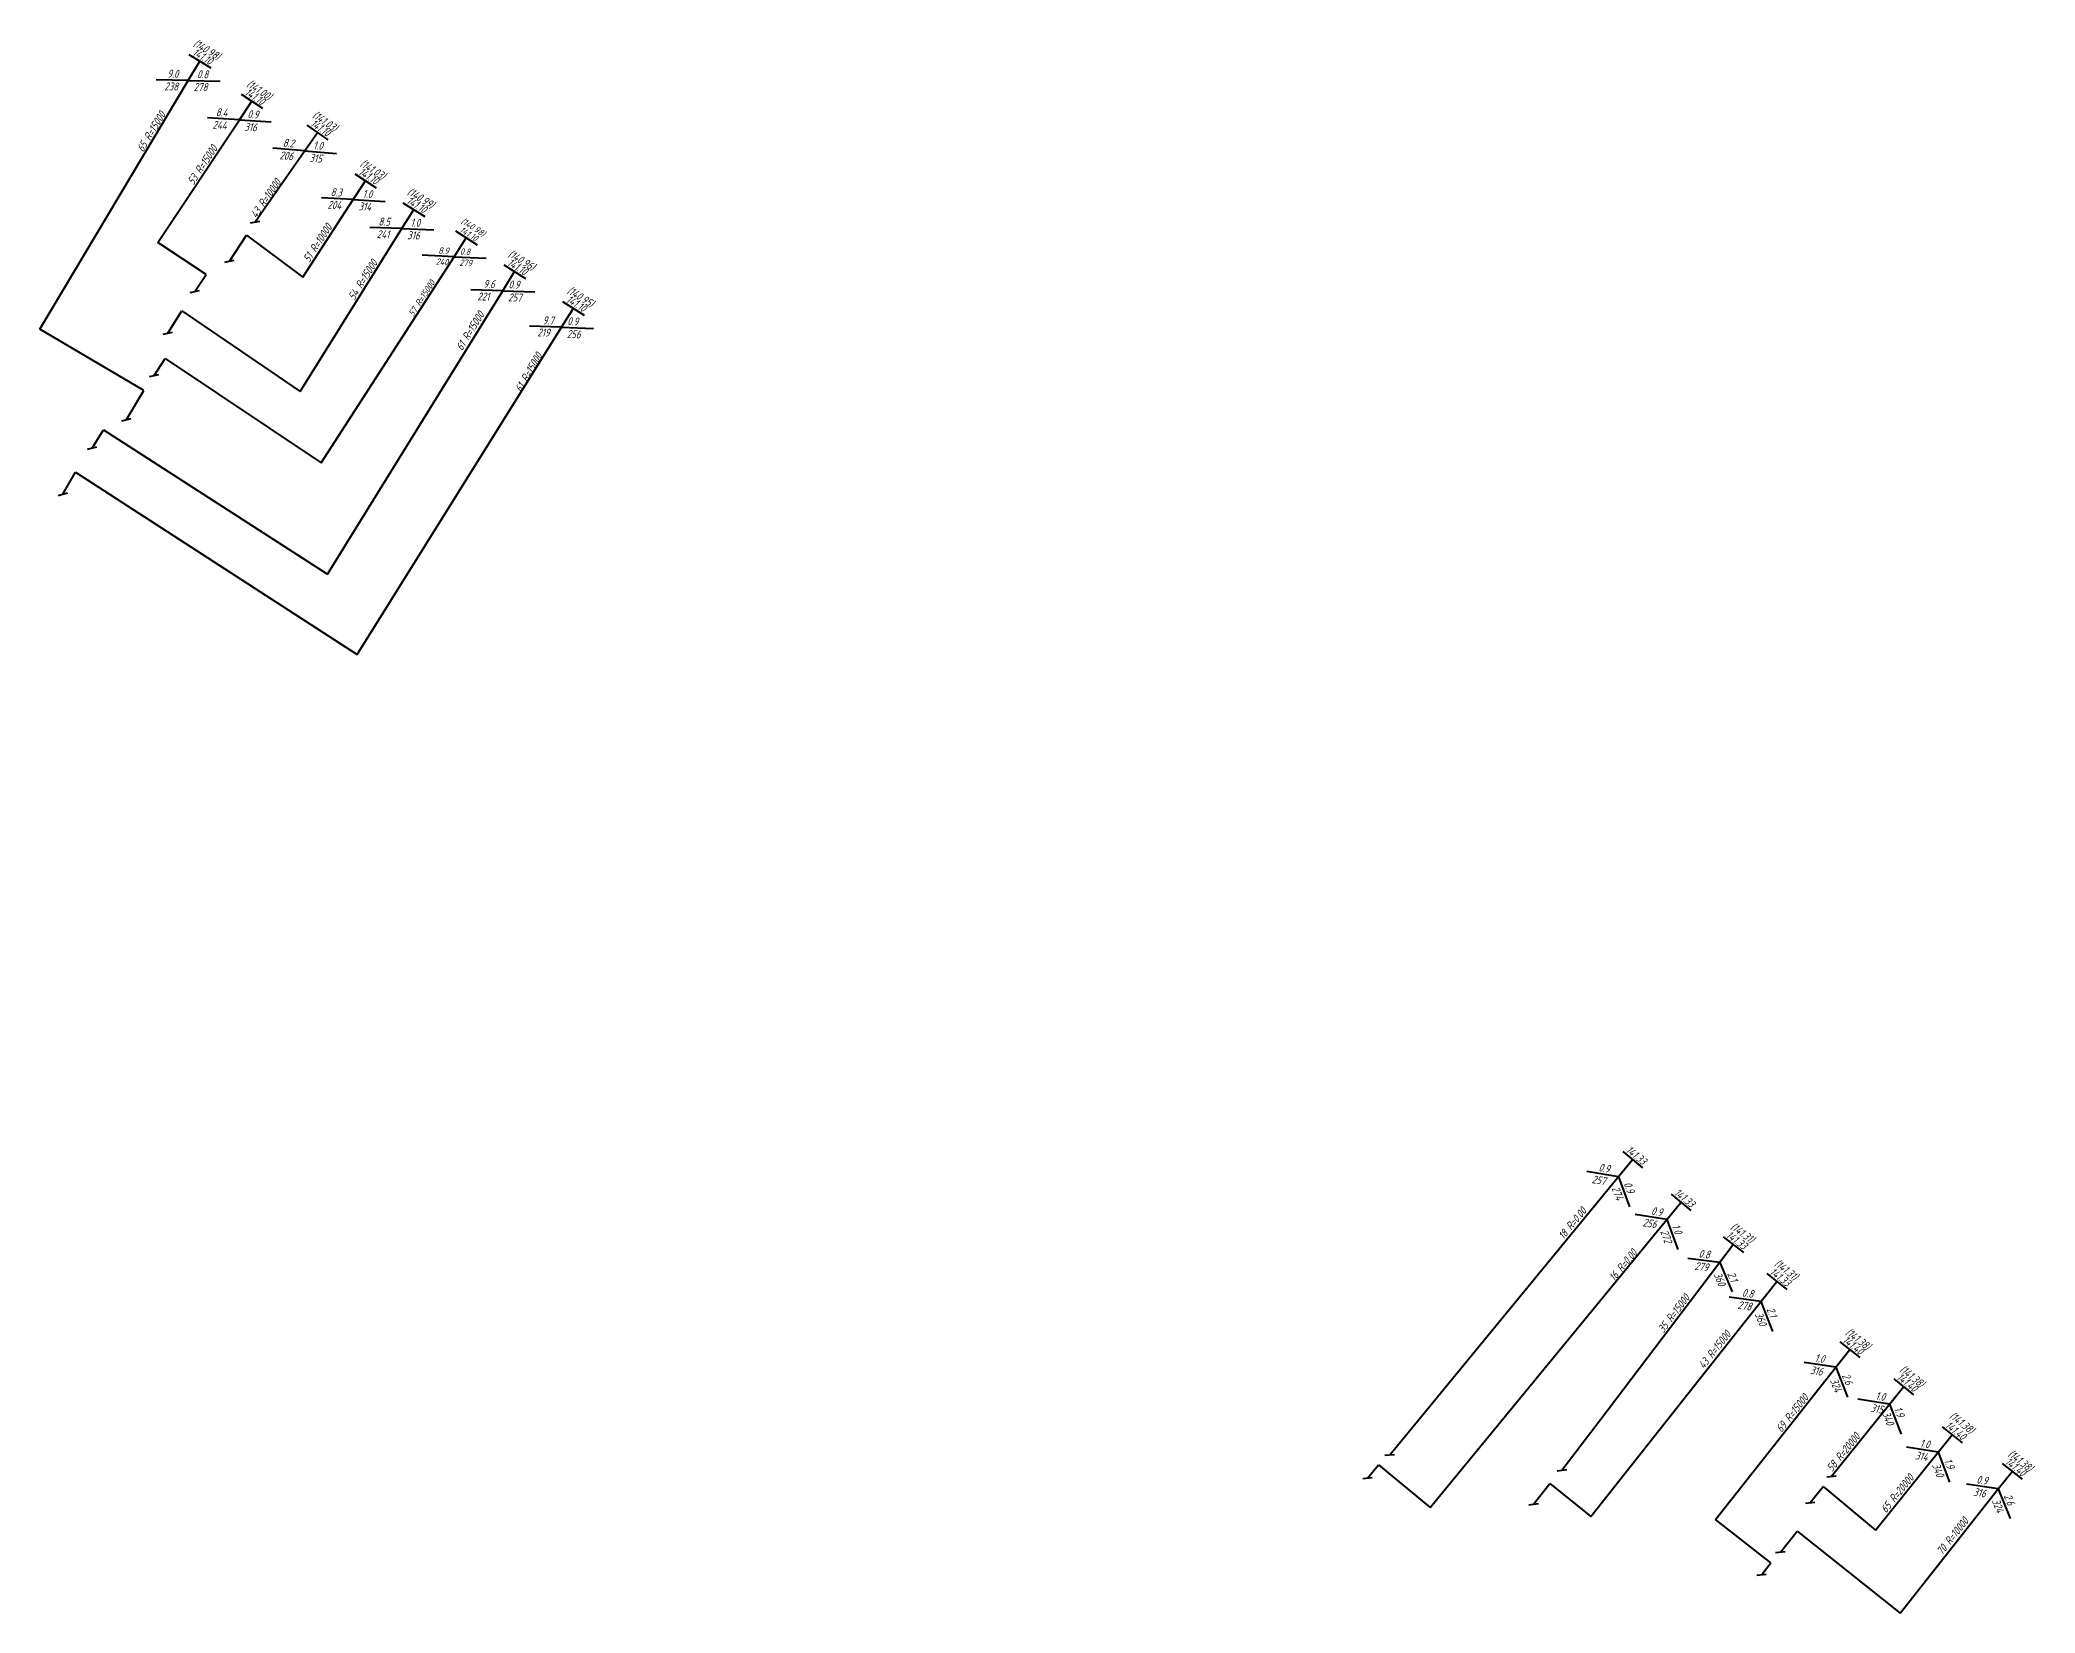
# Model space of a CAD drawing. Extents: x 10708 to 14321, y 7461 to 9444.
# Drawn here: x 11610.6 to 11922.2, y 8800.8 to 9046.6 of the extents above; entities that cross this region are included whole.
import ezdxf
from ezdxf.enums import TextEntityAlignment as Align

# ---------------------------------------------------------------- set-up
doc = ezdxf.new("R2010")
doc.units = 0
doc.styles.add('Уклоноуказатели', font='SPDS.shx', dxfattribs={"oblique": 15, "height": 2})

# ---------------------------------------------------------------- blocks, each defined once
blk = doc.blocks.new('45212122210')
at = {"color": 5, "lineweight": 40}
for p, q in [((11682.87, 9007.4), (11684.71, 9010.38)), ((11683.01, 9011.43), (11686.41, 9009.32)), ((11655.51, 8963.15), (11682.87, 9007.4)), ((11682.87, 9007.4), (11677.87, 9007.55)), ((11682.87, 9007.4), (11687.87, 9007.25)), ((11692.05, 9001.68), (11693.9, 9004.65)), ((11692.2, 9005.71), (11695.6, 9003.59)), ((11660.13, 8950.57), (11692.05, 9001.68)), ((11692.05, 9001.68), (11687.05, 9001.85)), ((11692.05, 9001.68), (11697.04, 9001.51)), ((11618.74, 8982.82), (11620.5, 8985.67)), ((11618.01, 8982.65), (11619.47, 8982.99)), ((11614.13, 8975.61), (11616.11, 8979.04)), ((11613.41, 8975.42), (11614.86, 8975.81)), ((11857.8, 8872.95), (11860.89, 8870.41)), ((11826.94, 8832.3), (11859.35, 8871.68)), ((11857.12, 8868.97), (11852.19, 8869.8)), ((11857.12, 8868.97), (11858.88, 8864.29)), ((11864.68, 8862.3), (11866.9, 8865)), ((11865.36, 8866.27), (11868.45, 8863.73)), ((11827.7, 8817.36), (11864.68, 8862.3)), ((11864.68, 8862.3), (11859.75, 8863.12)), ((11864.68, 8862.3), (11866.43, 8857.62)), ((11821.4, 8825.56), (11826.94, 8832.3)), ((11817.94, 8821.93), (11819.66, 8824.02)), ((11820.65, 8825.49), (11822.14, 8825.63)), ((11817.19, 8821.86), (11818.68, 8822.01))]:
    blk.add_line(p, q, dxfattribs=at)
at = {"color": 5, "lineweight": 40, "flags": 128}
for points in [[(11620.5, 8985.67), (11655.51, 8963.15)], [(11616.11, 8979.04), (11660.13, 8950.57)], [(11819.66, 8824.02), (11827.7, 8817.36)]]:
    blk.add_lwpolyline(points, dxfattribs=at)
at = {"color": 5, "lineweight": 40, "style": 'Уклоноуказатели', "oblique": 15}
for s, rotation, p in [('(140.96)', 328.2741, (11685.5, 9011.65)), ('141.10', 328.2741, (11684.84, 9010.59)), ('(140.95)', 328.0192, (11694.7, 9005.92)), ('141.10', 328.0192, (11694.03, 9004.86)), ('141.33', 320.5485, (11859.51, 8871.87)), ('141.33', 320.5485, (11867.06, 8865.2))]:
    blk.add_text(s, height=1.25, rotation=rotation, dxfattribs=at).set_placement(p, align=Align.CENTER)
for s, rotation, p in [('221', 358.2741, (11680.8, 9007.09)), ('219', 358.0192, (11690.23, 9001.46)), ('257', 350.5485, (11855.23, 8868.91)), ('256', 350.5485, (11863.19, 8862.17))]:
    blk.add_text(s, height=1.25, rotation=rotation, dxfattribs=at).set_placement(p, align=Align.TOP_RIGHT)
for s, rotation, p in [('9.6', 358.2741, (11681.6, 9007.81)), ('9.7', 358.0192, (11690.83, 9002.1)), ('0.9', 350.5485, (11855.68, 8869.6)), ('0.9', 350.5485, (11863.89, 8862.81))]:
    blk.add_text(s, height=1.25, rotation=rotation, dxfattribs=at).set_placement(p, align=Align.RIGHT)
for s, rotation, p in [('257', 358.2741, (11683.72, 9007)), ('256', 358.0192, (11692.9, 9001.27)), ('274', 290.5485, (11857.21, 8867.67)), ('272', 290.5485, (11864.81, 8860.89))]:
    blk.add_text(s, height=1.25, rotation=rotation, dxfattribs=at).set_placement(p, align=Align.TOP_LEFT)
for s, rotation, p in [('0.9', 358.2741, (11683.75, 9007.75)), ('0.9', 358.0192, (11692.93, 9002.02)), ('0.9', 290.5485, (11857.92, 8867.93)), ('1.0', 290.5485, (11865.45, 8861.31))]:
    blk.add_text(s, height=1.25, rotation=rotation, dxfattribs=at).set_placement(p)
for s, rotation, p in [('61 R=15000', 58.2741, (11675.99, 8998.26)), ('61 R=15000', 59.9525, (11685.21, 8991.74)), ('18 R=0.00', 50.5485, (11848.07, 8859.49)), ('16 R=0.00', 50.5485, (11856, 8852.97))]:
    blk.add_text(s, height=1.25, rotation=rotation, dxfattribs=at).set_placement(p, align=Align.MIDDLE_LEFT)

msp = doc.modelspace()

# ---------------------------------------------------------------- linework, layer by layer
at = {"color": 6, "lineweight": 40}
for p, q in [((11633.84, 9044.28), (11637.27, 9042.21)), ((11633.74, 9040.25), (11635.56, 9043.25)), ((11610.56, 9001.4), (11633.74, 9040.25)), ((11633.74, 9040.25), (11628.75, 9040.36)), ((11633.74, 9040.25), (11638.74, 9040.15)), ((11642, 9038.1), (11645.33, 9035.89)), ((11641.72, 9034.08), (11643.66, 9037)), ((11628.96, 9014.91), (11641.72, 9034.08)), ((11641.72, 9034.08), (11636.73, 9034.4)), ((11641.72, 9034.08), (11646.71, 9033.76)), ((11649.92, 9026.38), (11653.91, 9032.13)), ((11652.27, 9033.27), (11655.55, 9030.99)), ((11651.91, 9029.25), (11646.93, 9029.67)), ((11651.91, 9029.25), (11656.9, 9028.83)), ((11644.2, 9018.14), (11649.92, 9026.38)), ((11659.76, 9025.66), (11663.11, 9023.47)), ((11659.52, 9021.63), (11661.44, 9024.56)), ((11651.61, 9009.5), (11659.52, 9021.63)), ((11659.52, 9021.63), (11654.53, 9021.9)), ((11659.52, 9021.63), (11664.52, 9021.36)), ((11667.12, 9017.1), (11668.97, 9020.07)), ((11667.27, 9021.13), (11670.67, 9019.01)), ((11640.17, 9011.99), (11642.82, 9016.06)), ((11643.46, 9018.01), (11644.94, 9018.27)), ((11651.22, 8991.65), (11667.12, 9017.1)), ((11667.12, 9017.1), (11662.12, 9017.28)), ((11667.12, 9017.1), (11672.11, 9016.93)), ((11675.49, 9016.73), (11678.86, 9014.56)), ((11675.28, 9012.71), (11670.28, 9012.95)), ((11675.28, 9012.71), (11677.17, 9015.65)), ((11634.77, 9007.28), (11636.52, 9009.91)), ((11639.44, 9011.84), (11640.91, 9012.15)), ((11654.51, 8980.51), (11675.28, 9012.71)), ((11675.28, 9012.71), (11680.27, 9012.46)), ((11634.04, 9007.14), (11635.51, 9007.43)), ((11630.56, 9000.77), (11632.74, 9004.26)), ((11629.83, 9000.6), (11631.29, 9000.94)), ((11627.66, 8993.98), (11629.13, 8994.29)), ((11628.39, 8994.13), (11630.12, 8996.81)), ((11624.07, 8987.28), (11626.8, 8991.8)), ((11623.35, 8987.1), (11624.8, 8987.46)), ((11854.31, 8831.09), (11875.06, 8858.4)), ((11873.47, 8859.61), (11876.66, 8857.19)), ((11872.95, 8855.62), (11867.99, 8856.25)), ((11872.95, 8855.62), (11874.88, 8851.01)), ((11877.03, 8846.54), (11881.86, 8852.64)), ((11880.29, 8853.88), (11883.43, 8851.4)), ((11879.37, 8849.5), (11874.42, 8850.22)), ((11879.37, 8849.5), (11881.22, 8844.85)), ((11852.83, 8815.95), (11877.03, 8846.54)), ((11891.09, 8839.25), (11893.26, 8842)), ((11891.69, 8843.24), (11894.83, 8840.76)), ((11872.31, 8815.49), (11891.09, 8839.25)), ((11891.09, 8839.25), (11886.14, 8839.97)), ((11891.09, 8839.25), (11892.93, 8834.6)), ((11890.41, 8822.22), (11901.68, 8836.19)), ((11900.13, 8837.45), (11903.24, 8834.94)), ((11899.48, 8833.47), (11894.54, 8834.24)), ((11899.48, 8833.47), (11901.28, 8828.8)), ((11848.31, 8823.18), (11854.31, 8831.09)), ((11907.71, 8829.94), (11910.82, 8827.43)), ((11897.26, 8813.82), (11907.06, 8825.96)), ((11907.06, 8825.96), (11902.12, 8826.74)), ((11907.06, 8825.96), (11909.26, 8828.69)), ((11907.06, 8825.96), (11908.86, 8821.3)), ((11847.56, 8823.08), (11849.05, 8823.28)), ((11916.46, 8820.24), (11918.63, 8822.99)), ((11917.06, 8824.23), (11920.2, 8821.75)), ((11843.87, 8817.87), (11846.41, 8821.07)), ((11887.08, 8818.12), (11889.12, 8820.64)), ((11889.67, 8822.15), (11891.16, 8822.3)), ((11901.13, 8800.85), (11916.46, 8820.24)), ((11916.46, 8820.24), (11911.51, 8820.97)), ((11916.46, 8820.24), (11918.3, 8815.6)), ((11843.13, 8817.78), (11844.62, 8817.95)), ((11886.33, 8818.04), (11887.82, 8818.2)), ((11882.43, 8810.37), (11885.03, 8813.66)), ((11881.68, 8810.29), (11883.17, 8810.46)), ((11879.49, 8806.84), (11880.96, 8808.7)), ((11878.74, 8806.75), (11880.23, 8806.92))]:
    msp.add_line(p, q, dxfattribs=at)
at = {"color": 6, "lineweight": 40, "flags": 128}
for points in [[(11642.82, 9016.06), (11651.61, 9009.5)], [(11636.52, 9009.91), (11628.96, 9014.91)], [(11632.74, 9004.26), (11651.22, 8991.65)], [(11626.8, 8991.8), (11610.56, 9001.4)], [(11846.41, 8821.07), (11852.83, 8815.95)], [(11889.12, 8820.64), (11897.26, 8813.82)], [(11880.96, 8808.7), (11872.31, 8815.49)], [(11885.03, 8813.66), (11901.13, 8800.85)]]:
    msp.add_lwpolyline(points, dxfattribs=at)
at = {"color": 6, "lineweight": 40}
msp.add_lwpolyline([(11630.12, 8996.81), (11654.51, 8980.51)], dxfattribs=at)

# ---------------------------------------------------------------- block references
msp.add_blockref('45212122210', (0, 0))

# ---------------------------------------------------------------- texts
at = {"color": 6, "lineweight": 40, "style": 'Уклоноуказатели', "oblique": 15}
for s, height, rotation, p in [('(140.98)', 1.25, 328.8457, (11636.33, 9044.53)), ('141.10', 1.25, 328.8457, (11635.68, 9043.46)), ('141.10', 1.25, 326.3376, (11643.8, 9037.2)), ('(141.00)', 1.25, 326.3376, (11644.49, 9038.24)), ('(141.03)', 1.25, 325.2339, (11654.76, 9033.36)), ('141.10', 1.25, 325.2339, (11654.05, 9032.33)), ('141.10', 1.25, 326.9052, (11661.57, 9024.77)), ('(141.03)', 1.25, 326.9052, (11662.25, 9025.82)), ('(140.99)', 1.25, 328.0182, (11669.76, 9021.35)), ('141.10', 1.25, 328.0182, (11669.1, 9020.28)), ('141.10', 1, 327.1717, (11677.31, 9015.86)), ('(140.98)', 1, 327.1717, (11677.99, 9016.91)), ('141.33', 1.25, 322.7763, (11875.22, 8858.6)), ('(141.31)', 1.25, 322.7763, (11876.14, 8859.75)), ('141.33', 1.25, 321.6525, (11882.01, 8852.84)), ('(141.31)', 1.25, 321.6525, (11882.96, 8853.99)), ('(141.38)', 1.25, 321.6822, (11894.19, 8843.17)), ('141.40', 1.25, 321.6822, (11893.41, 8842.19)), ('(141.38)', 1.25, 321.0949, (11902.62, 8837.36)), ('141.40', 1.25, 321.0949, (11901.84, 8836.39)), ('141.40', 1.25, 321.0949, (11909.42, 8828.88)), ('(141.38)', 1.25, 321.0949, (11910.4, 8830.1)), ('(141.38)', 1.25, 321.6822, (11919.56, 8824.17)), ('141.40', 1.25, 321.6822, (11918.78, 8823.19))]:
    msp.add_text(s, height=height, rotation=rotation, dxfattribs=at).set_placement(p, align=Align.CENTER)
for s, height, rotation, p in [('9.0', 1.25, 358.8457, (11632.2, 9040.66)), ('8.4', 1.25, 356.3376, (11639.84, 9034.58)), ('8.2', 1.25, 355.2339, (11650.23, 9029.77)), ('8.3', 1.25, 356.9052, (11657.71, 9022.1)), ('8.5', 1.25, 358.0182, (11665.23, 9017.54)), ('8.9', 1, 357.1717, (11674.43, 9013.12)), ('0.8', 1.25, 352.7763, (11871.35, 8856.2)), ('0.8', 1.25, 351.6525, (11878.12, 8850.06)), ('1.0', 1.25, 351.6822, (11889.23, 8839.9)), ('1.0', 1.25, 351.0949, (11898.69, 8833.97)), ('1.0', 1.25, 351.0949, (11905.65, 8826.56)), ('0.9', 1.25, 351.6822, (11914.72, 8820.88))]:
    msp.add_text(s, height=height, rotation=rotation, dxfattribs=at).set_placement(p, align=Align.RIGHT)
for s, height, rotation, p in [('0.8', 1.25, 358.8457, (11635.12, 9040.6)), ('0.9', 1.25, 356.3376, (11642.96, 9034.38)), ('1.0', 1.25, 355.2339, (11653.23, 9029.52)), ('1.0', 1.25, 356.9052, (11660.97, 9021.93)), ('1.0', 1.25, 358.0182, (11668.45, 9017.43)), ('0.8', 1, 357.1717, (11676.16, 9013.04)), ('2.1', 1.25, 292.7763, (11874.1, 8853.83)), ('2.1', 1.25, 291.6525, (11880.25, 8848.3)), ('2.6', 1.25, 291.6822, (11892, 8837.97)), ('1.9', 1.25, 291.0949, (11900.15, 8832.79)), ('1.9', 1.25, 291.0949, (11907.96, 8824.69)), ('2.6', 1.25, 291.6822, (11917.3, 8819.14))]:
    msp.add_text(s, height=height, rotation=rotation, dxfattribs=at).set_placement(p)
for s, height, rotation, p in [('238', 1.25, 358.8457, (11632.18, 9039.91)), ('244', 1.25, 356.3376, (11639.79, 9033.83)), ('206', 1.25, 355.2339, (11650.17, 9029.02)), ('204', 1.25, 356.9052, (11657.67, 9021.36)), ('241', 1.25, 358.0182, (11665.17, 9016.8)), ('240', 1, 357.1717, (11674.39, 9012.37)), ('279', 1.25, 352.7763, (11871.26, 8855.45)), ('278', 1.25, 351.6525, (11878.01, 8849.32)), ('316', 1.25, 351.6822, (11889.12, 8839.16)), ('315', 1.25, 351.0949, (11898.57, 8833.23)), ('314', 1.25, 351.0949, (11905.54, 8825.82)), ('316', 1.25, 351.6822, (11914.61, 8820.13))]:
    msp.add_text(s, height=height, rotation=rotation, dxfattribs=at).set_placement(p, align=Align.TOP_RIGHT)
for s, height, rotation, p in [('278', 1.25, 358.8457, (11634.6, 9039.86)), ('316', 1.25, 356.3376, (11642.56, 9033.65)), ('315', 1.25, 355.2339, (11652.74, 9028.8)), ('314', 1.25, 356.9052, (11660.37, 9021.21)), ('316', 1.25, 358.0182, (11667.97, 9016.7)), ('279', 1, 357.1717, (11676.12, 9012.29)), ('360', 1.25, 292.7763, (11873.12, 8854.24)), ('360', 1.25, 291.6525, (11879.55, 8848.02)), ('324', 1.25, 291.6822, (11891.3, 8837.69)), ('340', 1.25, 291.0949, (11899.45, 8832.52)), ('340', 1.25, 291.0949, (11907.26, 8824.42)), ('324', 1.25, 291.6822, (11916.6, 8818.86))]:
    msp.add_text(s, height=height, rotation=rotation, dxfattribs=at).set_placement(p, align=Align.TOP_LEFT)
for s, height, rotation, p in [('65 R=15000', 1.25, 58.8457, (11626.15, 9029.28)), ('53 R=15000', 1.25, 56.3376, (11634.03, 9024.16)), ('43 R=10000', 1.25, 55.2339, (11643.87, 9018.98)), ('51 R=10000', 1.25, 56.9052, (11652.12, 9012.05)), ('54 R=15000', 1.25, 58.0182, (11659.16, 9006.14)), ('57 R=15000', 1, 57.1717, (11668.48, 9003.56)), ('35 R=15000', 1.25, 52.7763, (11863.68, 8844.9)), ('43 R=15000', 1.25, 51.6525, (11869.99, 8839.27)), ('69 R=15000', 1.25, 51.6822, (11882.12, 8829.35)), ('58 R=20000', 1.25, 51.0949, (11890.02, 8823.21)), ('65 R=20000', 1.25, 51.0949, (11898.46, 8816.77)), ('70 R=10000', 1.25, 51.6822, (11907.2, 8810.18))]:
    msp.add_text(s, height=height, rotation=rotation, dxfattribs=at).set_placement(p, align=Align.MIDDLE_LEFT)

doc.saveas('drawing.dxf')
